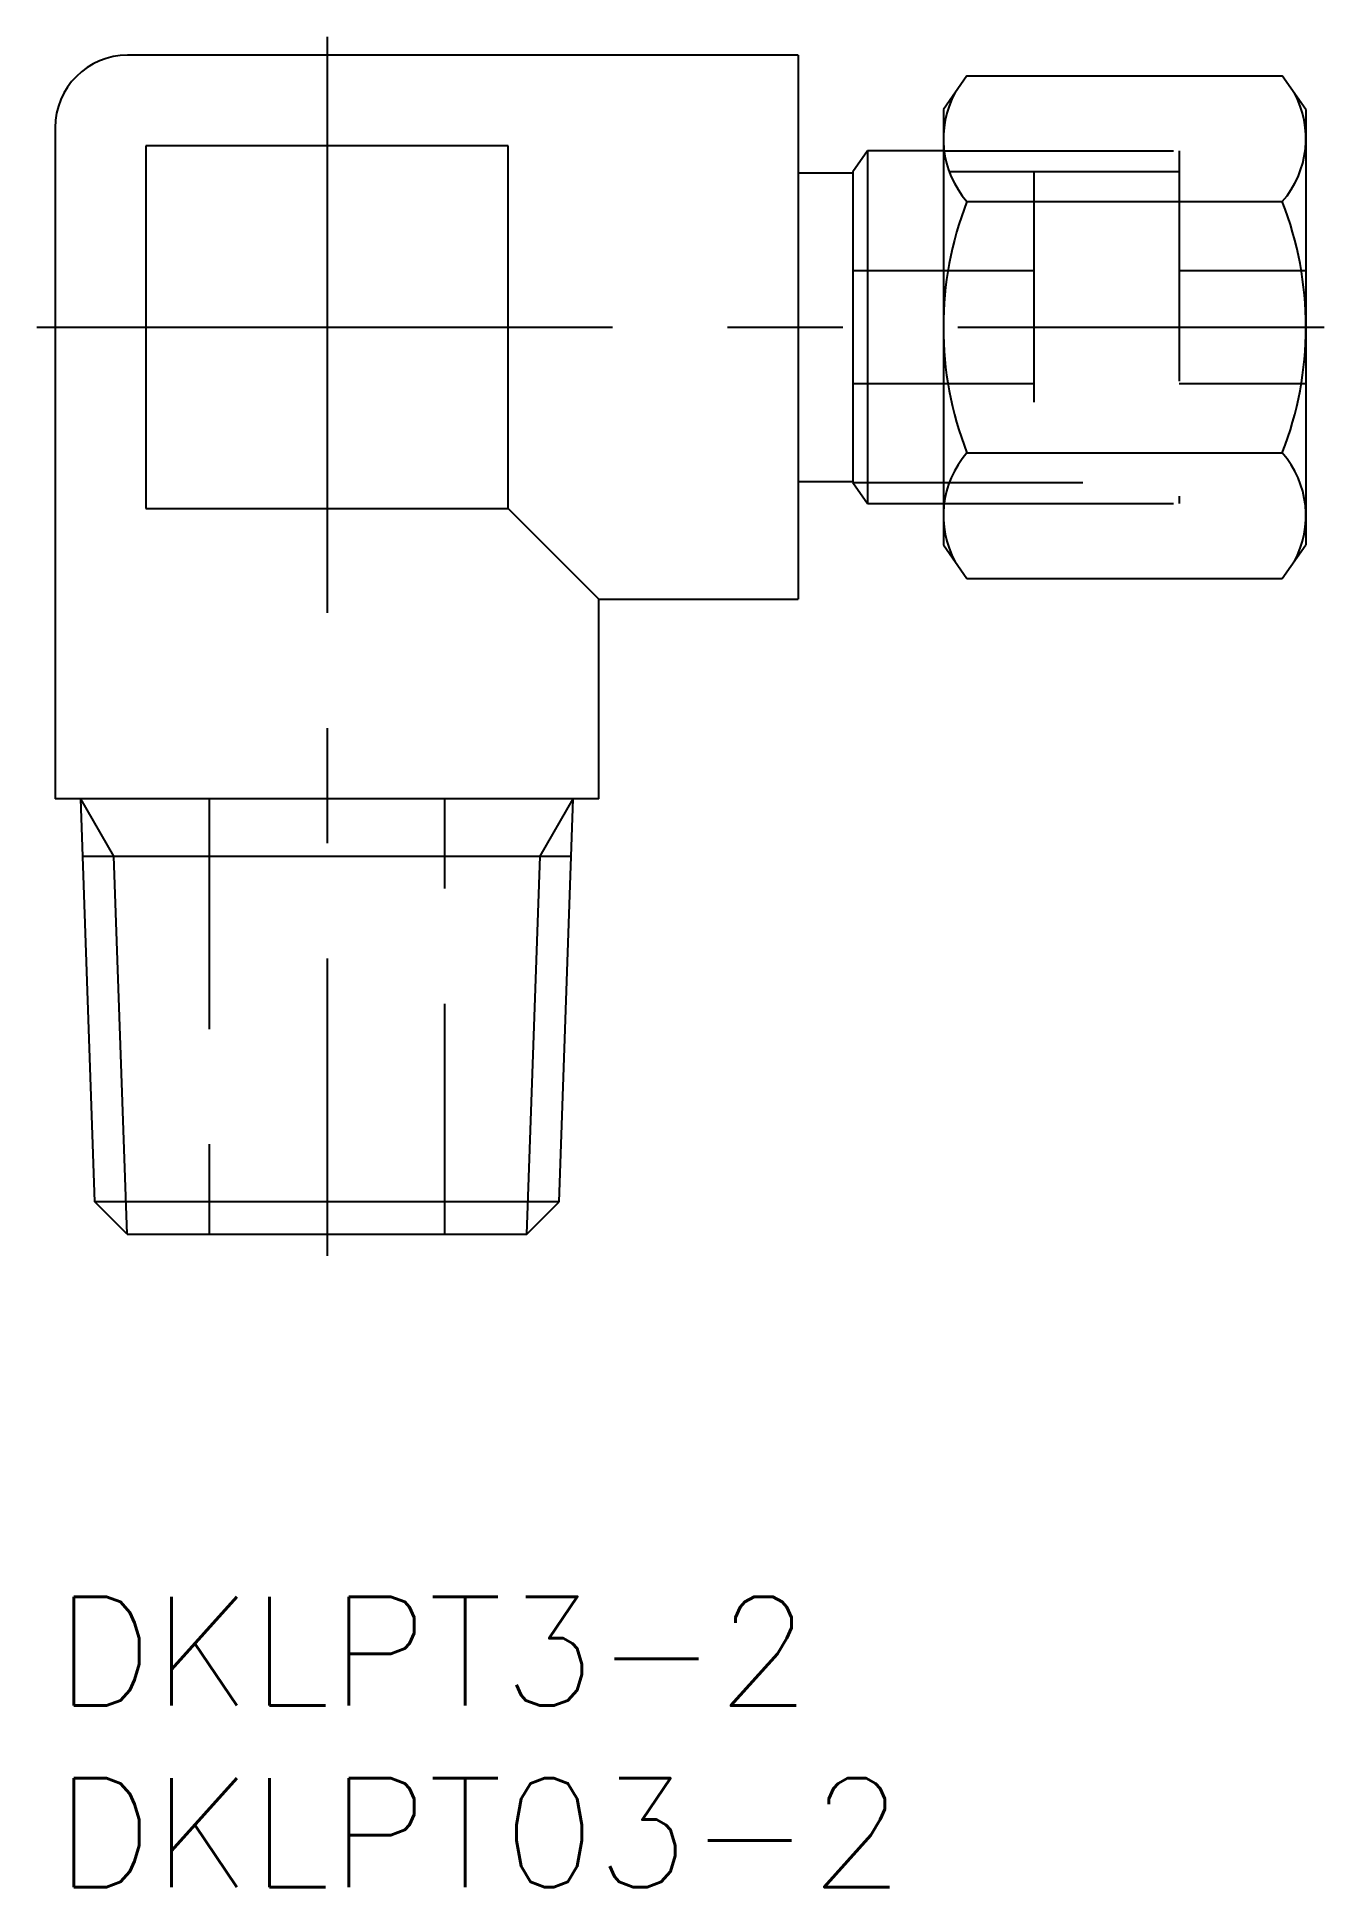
# Model space of a CAD drawing. Extents: x -0.5 to 35, y -8 to 43.
import ezdxf

# ---------------------------------------------------------------- set-up
doc = ezdxf.new("R2010")
doc.units = 0
doc.header["$LTSCALE"] = 0.5
doc.linetypes.add('CENTER', pattern=[50.8, 31.75, -6.35, 6.35, -6.35])
doc.linetypes.add('DASHED', pattern=[19.05, 12.7, -6.35])
for name, color, linetype in [('MSM_CENTER', 1, 'CENTER'), ('MSM_CONTINUOUS', 7, 'CONTINUOUS'), ('MSM_DASHED', 4, 'DASHED'), ('MSM_NARROW', 5, 'CONTINUOUS'), ('MSM_PART_NUMBER', 7, 'CONTINUOUS')]:
    doc.layers.add(name, color=color, linetype=linetype)
doc.styles.get("Standard").update_dxf_attribs({"font": 'txt.shx', "height": 1.5, "bigfont": 'bigfont.shx'})

# ---------------------------------------------------------------- blocks, each defined once
blk = doc.blocks.new('*U13')
at = {"layer": 'MSM_PART_NUMBER'}
blk.add_text('DKLPT3-2', height=3, dxfattribs=at).set_placement((0, -3))
blk = doc.blocks.new('*U14')
at = {"layer": 'MSM_PART_NUMBER'}
blk.add_text('DKLPT03-2', height=3, dxfattribs=at).set_placement((0, -8))

msp = doc.modelspace()

# ---------------------------------------------------------------- linework, layer by layer
at = {"layer": 'MSM_CENTER'}
for p, q in [((7.5, 43), (7.5, 9.4)), ((-0.5, 35), (35, 35))]:
    msp.add_line(p, q, dxfattribs=at)
at = {"layer": 'MSM_CONTINUOUS'}
for p, q in [((20.5, 42.5), (2, 42.5)), ((20.5, 42.5), (20.5, 27.5)), ((25.15, 41.928), (24.5, 41)), ((25.15, 41.928), (33.85, 41.928)), ((34.5, 41), (33.85, 41.928)), ((24.5, 41), (24.5, 29)), ((34.5, 41), (34.5, 29)), ((0, 40.5), (0, 22)), ((12.5, 40), (2.5, 40)), ((2.5, 40), (2.5, 30)), ((12.5, 30), (12.5, 40)), ((22.407, 39.864), (22, 39.283)), ((24.5, 39.864), (22.407, 39.864)), ((22.407, 39.864), (22.407, 30.136)), ((22, 39.283), (22, 30.717)), ((22, 39.25), (20.5, 39.25)), ((25.15, 38.464), (33.85, 38.464)), ((25.15, 31.536), (33.85, 31.536)), ((20.5, 30.75), (22, 30.75)), ((22, 30.717), (22.407, 30.136)), ((22.407, 30.136), (24.5, 30.136)), ((2.5, 30), (12.5, 30)), ((12.5, 30), (15, 27.5)), ((24.5, 29), (25.15, 28.072)), ((33.85, 28.072), (34.5, 29)), ((25.15, 28.072), (33.85, 28.072)), ((15, 22), (15, 27.5)), ((15, 27.5), (20.5, 27.5)), ((15, 22), (0, 22)), ((1.1, 10.887), (0.712, 22)), ((13.9, 10.887), (14.288, 22)), ((0.767, 20.422), (14.233, 20.422)), ((13.9, 10.887), (1.1, 10.887)), ((1.987, 10), (1.1, 10.887)), ((13.013, 10), (13.9, 10.887)), ((1.987, 10), (13.013, 10))]:
    msp.add_line(p, q, dxfattribs=at)
for centre, radius, start, end in [((2, 40.5), 2, 90, 180), ((27.133, 40.196), 2.633, 151.1362, 221.1362), ((31.867, 40.196), 2.633, 318.8638, 28.8638), ((34.057, 35), 9.557, 158.7474, 201.2526), ((24.943, 35), 9.557, 338.7474, 21.2526), ((27.133, 29.804), 2.633, 138.8638, 208.8638), ((31.867, 29.804), 2.633, 331.1362, 41.1362)]:
    msp.add_arc(centre, radius, start, end, dxfattribs=at)
at = {"layer": 'MSM_DASHED'}
for p, q in [((24.5, 39.864), (31, 39.864)), ((31, 39.864), (31, 30.136)), ((31, 39.283), (22, 39.283)), ((27, 39.283), (27, 30.717)), ((27, 36.55), (22, 36.55)), ((34.5, 36.55), (31, 36.55)), ((22, 33.45), (27, 33.45)), ((31, 33.45), (34.5, 33.45)), ((22, 30.717), (31, 30.717)), ((24.5, 30.136), (31, 30.136)), ((4.25, 22), (4.25, 10)), ((10.75, 10), (10.75, 22))]:
    msp.add_line(p, q, dxfattribs=at)
at = {"layer": 'MSM_NARROW'}
for p, q in [((1.623, 20.422), (0.712, 22)), ((13.377, 20.422), (14.288, 22)), ((1.987, 10), (1.623, 20.422)), ((13.013, 10), (13.377, 20.422))]:
    msp.add_line(p, q, dxfattribs=at)

# ---------------------------------------------------------------- block references
at = {"layer": 'MSM_CONTINUOUS'}
for name in ['*U13', '*U14']:
    msp.add_blockref(name, (0, 0), dxfattribs=at)

doc.saveas('drawing.dxf')
